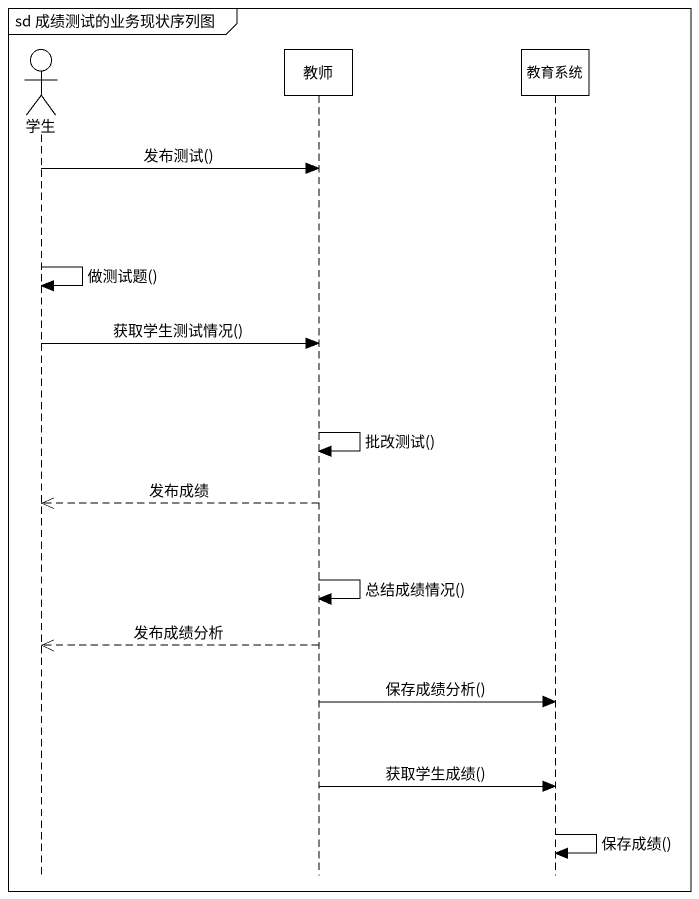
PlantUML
@startuml
mainframe sd 成绩测试的业务现状序列图
hide footbox
actor 学生
participant 教师
participant 教育系统

学生 -> 教师 : 发布测试()
学生 -> 学生 : 做测试题()
学生 -> 教师 : 获取学生测试情况()
教师 -> 教师 : 批改测试()
教师 -->> 学生 : 发布成绩
教师 -> 教师 : 总结成绩情况()
教师 -->> 学生 : 发布成绩分析
教师 -> 教育系统 : 保存成绩分析()
教师 -> 教育系统 : 获取学生成绩()
教育系统 -> 教育系统 : 保存成绩()
@enduml
